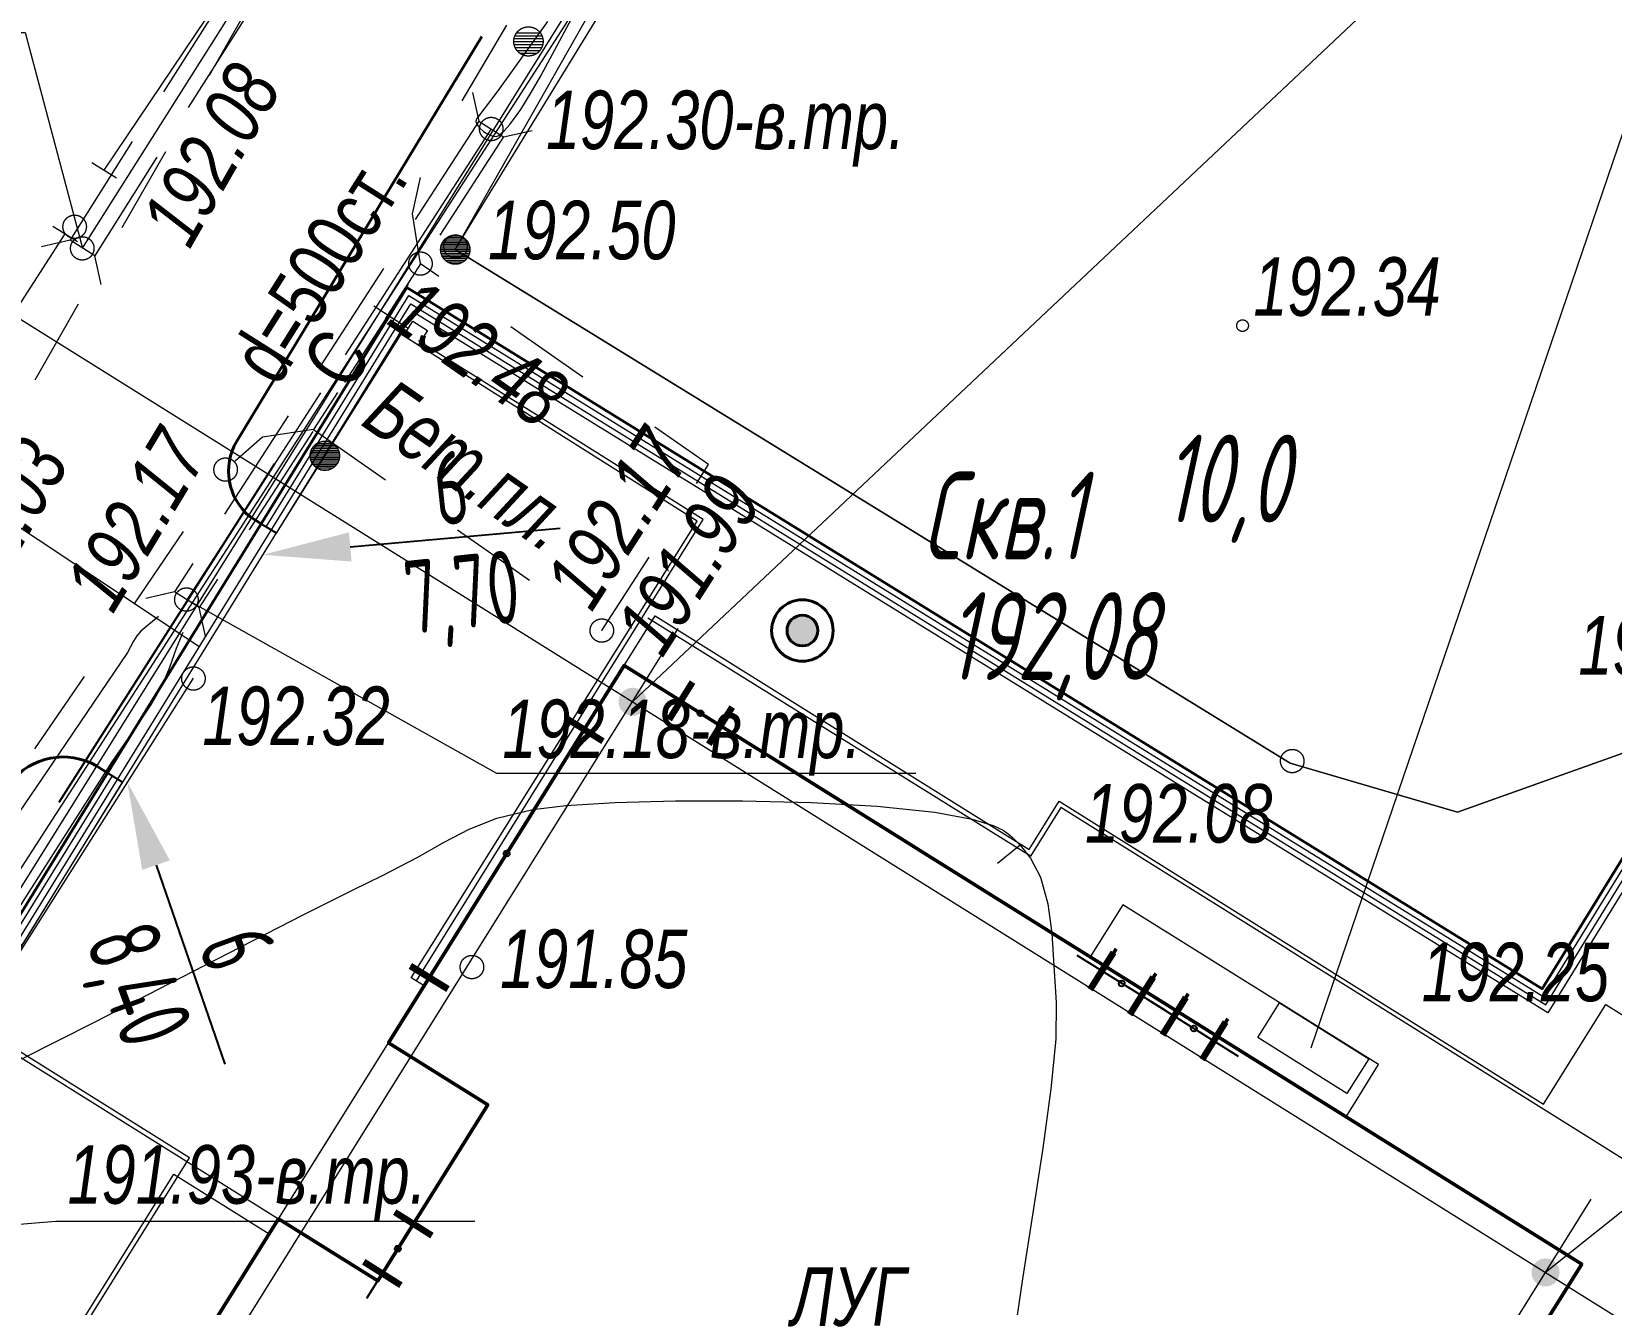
# Model space of a CAD drawing. Header units: millimetres. Extents: x -38151500 to -28914887, y -20564105 to -20349562.
# Drawn here: x -38097646 to -38070645, y -20483874 to -20462126 of the extents above; entities that cross this region are included whole.
import ezdxf
from ezdxf.xclip import XClip

# ---------------------------------------------------------------- set-up
doc = ezdxf.new("R2010")
doc.units = ezdxf.units.MM
doc.header["$MEASUREMENT"] = 0
doc.header["$XCLIPFRAME"] = 0
doc.linetypes.add('Новофедоровское_снт 28_07$0$l049', pattern=[3000, 2000, -1000])
doc.linetypes.add('Новофедоровское_снт 28_07$0$l189_2', pattern=[3000, 1500, -1500])
doc.layers.add('!!! ПОДОСНОВА', color=7, linetype='Continuous')
for name, color, linetype, lineweight in [('ГП_лоток_Ном._пера__5', 5, 'Continuous', 13), ('Новый_0-Жирная_Ном._пера__7', 7, 'Continuous', 25), ('Новый_0_Ном._пера__7', 7, 'Continuous', 25), ('Новый_Defpoints_Ном._пера__16', 16, 'Continuous', 20), ('Новый_Defpoints_Ном._пера__7', 7, 'Continuous', 25), ('Новый_ГП_Верт_уклон_Ном._пера__7', 7, 'Continuous', 25), ('Новый_ГП_Граница участка_Ном._пера__1', 1, 'Continuous', 40), ('Новый_ГП_Дороги_проезды_Ном._пера__16', 16, 'Continuous', 20), ('Новый_ГП_Дороги_проезды_Ном._пера__251', 250, 'Continuous', 40), ('Новый_ГП_Здание сооружение_Ном._пера__22', 22, 'Continuous', 50), ('Новый_ГП_Координаты_Ном._пера__250', 7, 'Continuous', 20), ('Новый_ГП_лоток_Ном._пера__5', 5, 'Continuous', 13), ('Новый_ГП_Оборудование_Ном._пера__5', 5, 'Continuous', 13), ('Новый_ГП_Ограждение_Ном._пера__152', 152, 'Continuous', 18), ('Новый_ГП_Оси_Ном._пера__152', 152, 'Continuous', 18), ('Новый_ГП_Скважины_Ном._пера__4', 5, 'Continuous', 40), ('Новый_ГП_Текст_Ном._пера__250', 7, 'Continuous', 20), ('Новый_ГП_Тротуар_Дорожки_Ном._пера__24', 26, 'Continuous', 13), ('Новый_ГТ-сооружение_ ограждение_Ном._пера__19', 7, 'Continuous', 90), ('Чертеж_1_Новофедоровское_снт 28_07$0$tp_Дороги_Ном._пера__253', 252, 'Continuous', 18), ('Чертеж_1_Новофедоровское_снт 28_07$0$tp_отметки_новые_Ном._пера__253', 252, 'Continuous', 18), ('Чертеж_1_Новофедоровское_снт 28_07$0$tp_растительность_Ном._пера__253', 252, 'Continuous', 18), ('Чертеж_1_Новофедоровское_снт 28_07$0$tp_трубы под дорогой_Ном._пера__253', 252, 'Continuous', 18), ('Чертеж_1_Новофедоровское_снт 28_07$0$U_ТЕКСТ_БЕЛЫЙ_Ном._пера__253', 252, 'Continuous', 18), ('Чертеж_1_Новый_ГП_Топография_Ном._пера__253', 252, 'Continuous', 18), ('Чертеж_1_Новый_Новофедоровское_снт 28_07$0$tp_Дороги_Ном._пера__253', 252, 'Continuous', 18), ('Чертеж_1_Новый_Новофедоровское_снт 28_07$0$tp_канавы_Ном._пера__253', 252, 'Continuous', 18), ('Чертеж_1_Новый_Новофедоровское_снт 28_07$0$tp_ЛЭП нн_Ном._пера__253', 252, 'Continuous', 18), ('Чертеж_1_Новый_Новофедоровское_снт 28_07$0$tp_Ограждения ДЕР_Ном._пера__253', 252, 'Continuous', 18), ('Чертеж_1_Новый_Новофедоровское_снт 28_07$0$tp_Ограждения мет_Ном._пера__253', 252, 'Continuous', 18), ('Чертеж_1_Новый_Новофедоровское_снт 28_07$0$tp_Ограждения рабица_Ном._пера__253', 252, 'Continuous', 18), ('Чертеж_1_Новый_Новофедоровское_снт 28_07$0$tp_Ограждения_Ном._пера__253', 252, 'Continuous', 18), ('Чертеж_1_Новый_Новофедоровское_снт 28_07$0$tp_Ограждения_Ном._пера__7', 7, 'Continuous', 18), ('Чертеж_1_Новый_Новофедоровское_снт 28_07$0$tp_отметки_новые_Ном._пера__253', 252, 'Continuous', 18), ('Чертеж_1_Новый_Новофедоровское_снт 28_07$0$tp_отметки_новые_Ном._пера__7', 7, 'Continuous', 18), ('Чертеж_1_Новый_Новофедоровское_снт 28_07$0$tp_рельеф_Ном._пера__253', 252, 'Continuous', 18), ('Чертеж_1_Новый_Новофедоровское_снт 28_07$0$tp_сооружения_Ном._пера__7', 7, 'Continuous', 18), ('Чертеж_1_Новый_Новофедоровское_снт 28_07$0$tp_трубы под дорогой_Ном._пера__253', 252, 'Continuous', 18), ('Чертеж_1_Новый_Новофедоровское_снт 28_07$0$U_Водосток_Ном._пера__253', 252, 'Continuous', 18), ('Чертеж_1_Новый_Новофедоровское_снт 28_07$0$U_Газопровод_Ном._пера__253', 252, 'Continuous', 18)]:
    doc.layers.add(name, color=color, linetype=linetype, lineweight=lineweight)
doc.styles.add('РЎР“Р•РќР•Р\xa0РР\xa0_РЎРўРР›Р¬_1', font='arial.ttf', dxfattribs={"width": 0.75})
doc.styles.add('РЎР“Р•РќР•Р\xa0РР\xa0_РЎРўРР›Р¬_3', font='arial.ttf', dxfattribs={"width": 0.749999})
doc.styles.add('РЎР“Р•РќР•Р\xa0РР\xa0_РЎРўРР›Р¬_6', font='', dxfattribs={"width": 0.8})
doc.styles.add('РЎР“Р•РќР•Р\xa0РР\xa0_РЎРўРР›Р¬_8', font='', dxfattribs={"width": 0.8})
doc.styles.get('РЎР“Р•РќР•Р\xa0РР\xa0_РЎРўРР›Р¬_6').set_extended_font_data('GOST_type_A')
doc.styles.get('РЎР“Р•РќР•Р\xa0РР\xa0_РЎРўРР›Р¬_8').set_extended_font_data('GOST_type_A', italic=True)
doc.linetypes.add('Aquastok', pattern='A,0,[6,РіРµРЅРїРїР»Р°РЅ 2025_06_18 dima РІР°СЂРёР°РЅС‚ 21.Shx,S=7.857143,R=0,X=0,Y=-6.93889e-18],-990,0', length=990)
doc.linetypes.add('МЕЖА', pattern='A,0,[7,РіРµРЅРїРїР»Р°РЅ 2025_06_18 dima РІР°СЂРёР°РЅС‚ 21.Shx,S=39.68254,R=0,X=0,Y=1.38778e-17],-5480,0', length=5480)
doc.linetypes.add('Новофедоровское_снт 28_07$0$l474_2o', pattern='A,0,[3,РіРµРЅРїРїР»Р°РЅ 2025_06_18 dima РІР°СЂРёР°РЅС‚ 21.Shx,S=31.746032,R=0,X=0,Y=0],-5000,0', length=5000)
doc.linetypes.add('Новофедоровское_снт 28_07$0$lm334', pattern='A,0,[4,РіРµРЅРїРїР»Р°РЅ 2025_06_18 dima РІР°СЂРёР°РЅС‚ 21.Shx,S=79.365079,R=0,X=0,Y=0],-11000,0', length=11000)
doc.linetypes.add('Новофедоровское_снт 28_07$0$З ДЕРЕВ', pattern='A,0,[2,РіРµРЅРїРїР»Р°РЅ 2025_06_18 dima РІР°СЂРёР°РЅС‚ 21.Shx,S=19.84127,R=0,X=0,Y=0.2],-2500,0', length=2500)
doc.linetypes.add('Новофедоровское_снт 28_07$0$ЗАБОР_СЕТКА', pattern='A,0,[1,РіРµРЅРїРїР»Р°РЅ 2025_06_18 dima РІР°СЂРёР°РЅС‚ 21.Shx,S=39.68254,R=0,X=0,Y=2.77556e-17],-5000,0', length=5000)
doc.linetypes.add('Новофедоровское_снт 28_07$0$МЕЖА', pattern='A,0,[5,РіРµРЅРїРїР»Р°РЅ 2025_06_18 dima РІР°СЂРёР°РЅС‚ 21.Shx,S=46.746032,R=0,X=0,Y=6.93889e-18],-6500,0', length=6500)

# ---------------------------------------------------------------- blocks, each defined once
blk = doc.blocks.new('Чертеж_1_1')
at = {"layer": 'Чертеж_1_Новый_ГП_Топография_Ном._пера__253', "color": 252, "linetype": 'Новофедоровское_снт 28_07$0$МЕЖА', "lineweight": 18, "flags": 128}
for points in [[(-38122200, -20517064), (-38122160, -20517000), (-38111673, -20499900), (-38085503, -20516708), (-38073942, -20500671), (-38064026, -20487867), (-38065780, -20480650), (-38067785, -20473503), (-38073278, -20475465), (-38076133, -20474628), (-38090404, -20465849), (-38080455, -20449640), (-38088064, -20444942), (-38129095, -20512686)], [(-38091230, -20466500), (-38071830, -20478480), (-38069360, -20474480), (-38064920, -20486530), (-38074650, -20500140), (-38073790, -20500700), (-38085150, -20516190), (-38085480, -20516730), (-38085750, -20516560), (-38110230, -20500980), (-38099550, -20483870), (-38101260, -20482750)]]:
    blk.add_lwpolyline(points, close=True, dxfattribs=at)
at = {"layer": 'Чертеж_1_Новый_Новофедоровское_снт 28_07$0$tp_Дороги_Ном._пера__253', "color": 252, "linetype": 'Новофедоровское_снт 28_07$0$l189_2', "lineweight": 18, "flags": 128}
for points in [[(-38090999, -20466094), (-38091133, -20465239), (-38090967, -20464466), (-38088357, -20460039), (-38076052, -20440842), (-38072990, -20437186), (-38071256, -20435998), (-38069140, -20435528), (-38068128, -20435446), (-38066138, -20435694), (-38064027, -20436711), (-38063227, -20437573)], [(-38088467, -20451967), (-38087634, -20452488), (-38093990, -20461790), (-38099672, -20471714), (-38100868, -20471463)], [(-38092830, -20468926), (-38093698, -20469057), (-38094327, -20469610), (-38103091, -20482398), (-38109908, -20493946), (-38108976, -20495191)]]:
    blk.add_lwpolyline(points, dxfattribs=at)
blk.add_lwpolyline([(-38092830, -20468926), (-38087898, -20472361), (-38086075, -20469524), (-38090999, -20466094)], close=True, dxfattribs=at)
at = {"layer": 'Чертеж_1_Новый_Новофедоровское_снт 28_07$0$tp_канавы_Ном._пера__253', "color": 252, "linetype": 'Continuous', "lineweight": 18, "flags": 128}
for points in [[(-38088830, -20461951), (-38089678, -20463139), (-38090037, -20463609), (-38090050, -20463634), (-38090052, -20463661), (-38090032, -20463719), (-38089985, -20463777), (-38089920, -20463831), (-38089846, -20463876), (-38089772, -20463906), (-38089706, -20463917), (-38089659, -20463904), (-38089567, -20463820), (-38089473, -20463715), (-38089286, -20463457), (-38089106, -20463167), (-38088944, -20462879), (-38087734, -20460634)], [(-38095476, -20472118), (-38095779, -20472372), (-38095849, -20472451), (-38095903, -20472544), (-38096005, -20472736), (-38097276, -20474608), (-38098556, -20476475), (-38099834, -20478344), (-38101098, -20480224), (-38101533, -20480913), (-38101954, -20481614), (-38102138, -20481864), (-38102280, -20482070), (-38102456, -20482368)], [(-38101335, -20482553), (-38101242, -20482430), (-38101158, -20482300), (-38101005, -20482028), (-38100862, -20481753), (-38100711, -20481494), (-38099238, -20479232), (-38097773, -20476963), (-38096268, -20474603), (-38095827, -20473960), (-38095610, -20473636), (-38095415, -20473298), (-38095344, -20473142), (-38095284, -20472983), (-38095167, -20472662), (-38095057, -20472390)]]:
    blk.add_lwpolyline(points, dxfattribs=at)
at = {"layer": 'Чертеж_1_Новый_Новофедоровское_снт 28_07$0$tp_ЛЭП нн_Ном._пера__253', "color": 252, "linetype": 'Continuous', "lineweight": 18, "flags": 128}
blk.add_lwpolyline([(-38124200, -20518699), (-38123089, -20517036), (-38102475, -20484194), (-38077438, -20444066), (-38076229, -20442473)], dxfattribs=at)
at = {"layer": 'Чертеж_1_Новый_Новофедоровское_снт 28_07$0$tp_Ограждения ДЕР_Ном._пера__253', "color": 252, "linetype": 'Новофедоровское_снт 28_07$0$З ДЕРЕВ', "lineweight": 18, "flags": 128}
for points in [[(-38096407, -20464494), (-38093673, -20460426)], [(-38100868, -20471463), (-38097071, -20465581)], [(-38073278, -20475465), (-38067785, -20473503), (-38065779, -20480652), (-38064026, -20487867), (-38073942, -20500671), (-38083700, -20513890), (-38083947, -20514232)]]:
    blk.add_lwpolyline(points, dxfattribs=at)
at = {"layer": 'Чертеж_1_Новый_Новофедоровское_снт 28_07$0$tp_Ограждения мет_Ном._пера__253', "color": 252, "linetype": 'Новофедоровское_снт 28_07$0$l474_2o', "lineweight": 18, "flags": 128}
blk.add_lwpolyline([(-38087167, -20460137), (-38090405, -20465851)], dxfattribs=at)
at = {"layer": 'Чертеж_1_Новый_Новофедоровское_снт 28_07$0$tp_Ограждения рабица_Ном._пера__253', "color": 252, "linetype": 'Новофедоровское_снт 28_07$0$ЗАБОР_СЕТКА', "lineweight": 18, "flags": 128}
for points in [[(-38090405, -20465851), (-38076133, -20474628), (-38073278, -20475465)], [(-38094884, -20473175), (-38108215, -20494203)]]:
    blk.add_lwpolyline(points, dxfattribs=at)
at = {"layer": 'Чертеж_1_Новый_Новофедоровское_снт 28_07$0$tp_Ограждения_Ном._пера__253', "color": 252, "linetype": 'Continuous', "lineweight": 18, "flags": 128}
for points in [[(-38096619, -20464361), (-38096195, -20464627)], [(-38097282, -20465448), (-38096859, -20465714)]]:
    blk.add_lwpolyline(points, dxfattribs=at)
at = {"layer": 'Чертеж_1_Новый_Новофедоровское_снт 28_07$0$tp_Ограждения_Ном._пера__7', "color": 7, "linetype": 'Continuous', "lineweight": 18}
for p, q in [((-38090622, -20465729), (-38090187, -20465729)), ((-38090603, -20465699), (-38090208, -20465699)), ((-38090576, -20465669), (-38090235, -20465669)), ((-38090537, -20465639), (-38090274, -20465639)), ((-38090466, -20465609), (-38090346, -20465609)), ((-38090654, -20465849), (-38090155, -20465849)), ((-38090653, -20465879), (-38090158, -20465879)), ((-38090652, -20465819), (-38090158, -20465819)), ((-38090648, -20465909), (-38090162, -20465909)), ((-38090647, -20465789), (-38090164, -20465789)), ((-38090638, -20465939), (-38090171, -20465939)), ((-38090636, -20465759), (-38090173, -20465759)), ((-38090624, -20465969), (-38090186, -20465969)), ((-38090606, -20465999), (-38090205, -20465999)), ((-38090580, -20466029), (-38090231, -20466029)), ((-38090543, -20466059), (-38090268, -20466059)), ((-38090479, -20466089), (-38090329, -20466089)), ((-38092851, -20469252), (-38092416, -20469252)), ((-38092832, -20469222), (-38092437, -20469222)), ((-38092805, -20469192), (-38092464, -20469192)), ((-38092766, -20469162), (-38092503, -20469162)), ((-38092695, -20469132), (-38092575, -20469132)), ((-38092883, -20469372), (-38092384, -20469372)), ((-38092882, -20469402), (-38092387, -20469402)), ((-38092881, -20469342), (-38092387, -20469342)), ((-38092877, -20469432), (-38092391, -20469432)), ((-38092876, -20469312), (-38092393, -20469312)), ((-38092867, -20469462), (-38092400, -20469462)), ((-38092865, -20469282), (-38092402, -20469282)), ((-38092853, -20469492), (-38092415, -20469492)), ((-38092835, -20469522), (-38092434, -20469522)), ((-38092809, -20469552), (-38092460, -20469552)), ((-38092772, -20469582), (-38092497, -20469582)), ((-38092708, -20469612), (-38092558, -20469612))]:
    blk.add_line(p, q, dxfattribs=at)
for centre in [(-38090405, -20465851), (-38092634, -20469374)]:
    blk.add_circle(centre, 250, dxfattribs=at)
at = {"layer": 'Чертеж_1_Новый_Новофедоровское_снт 28_07$0$tp_отметки_новые_Ном._пера__253', "color": 252, "linetype": 'Continuous', "lineweight": 18, "flags": 128}
for points in [[(-38104996, -20462142), (-38097754, -20462142), (-38096778, -20465827)], [(-38082535, -20474800), (-38089694, -20474800), (-38095000, -20471830)], [(-38090073, -20482458), (-38097233, -20482458), (-38102163, -20482860)]]:
    blk.add_lwpolyline(points, dxfattribs=at)
at = {"layer": 'Чертеж_1_Новый_Новофедоровское_снт 28_07$0$tp_отметки_новые_Ном._пера__253', "color": 252, "linetype": 'Continuous', "lineweight": 18}
blk.add_circle((-38076949, -20467150), 100, dxfattribs=at)
at = {"layer": 'Чертеж_1_Новый_Новофедоровское_снт 28_07$0$tp_отметки_новые_Ном._пера__7', "color": 7, "linetype": 'Continuous', "lineweight": 18}
for centre in [(-38089790, -20463790), (-38096910, -20465460), (-38096780, -20465830), (-38090400, -20465800), (-38091000, -20466090), (-38094330, -20469610), (-38095000, -20471830), (-38087900, -20472360), (-38094880, -20473180), (-38076100, -20474590), (-38090120, -20478110)]:
    blk.add_circle(centre, 200, dxfattribs=at)
at = {"layer": 'Чертеж_1_Новый_Новофедоровское_снт 28_07$0$tp_рельеф_Ном._пера__253', "color": 252, "linetype": 'Continuous', "lineweight": 18, "flags": 128}
for points in [[(-38097813, -20479679), (-38096562, -20479044), (-38095287, -20478391), (-38094072, -20477767), (-38093002, -20477220), (-38092163, -20476794), (-38091639, -20476537), (-38091055, -20476239), (-38090595, -20475978), (-38090170, -20475753), (-38089694, -20475565), (-38089079, -20475415), (-38088517, -20475349), (-38087676, -20475299), (-38086641, -20475271), (-38085493, -20475269), (-38084317, -20475297), (-38083194, -20475361), (-38082207, -20475466), (-38081572, -20475582), (-38081214, -20475689), (-38081041, -20475770), (-38080977, -20475814), (-38080894, -20475883), (-38080748, -20476025), (-38080571, -20476250), (-38080402, -20476576), (-38080275, -20477027), (-38080211, -20477530), (-38080176, -20478091), (-38080137, -20478713), (-38080143, -20479340), (-38080226, -20480193), (-38080363, -20481206), (-38080531, -20482311), (-38080708, -20483439), (-38080869, -20484524)], [(-38080748, -20476025), (-38081138, -20476338)]]:
    blk.add_lwpolyline(points, dxfattribs=at)
at = {"layer": 'Чертеж_1_Новый_Новофедоровское_снт 28_07$0$tp_сооружения_Ном._пера__7', "color": 7, "linetype": 'Continuous', "lineweight": 18}
for p, q in [((-38089383, -20462196), (-38088924, -20462196)), ((-38089354, -20462146), (-38088953, -20462146)), ((-38089403, -20462296), (-38088904, -20462296)), ((-38089399, -20462246), (-38088909, -20462246)), ((-38089398, -20462346), (-38088909, -20462346)), ((-38089382, -20462396), (-38088926, -20462396)), ((-38089352, -20462446), (-38088955, -20462446)), ((-38089301, -20462496), (-38089006, -20462496))]:
    blk.add_line(p, q, dxfattribs=at)
blk.add_circle((-38089154, -20462294), 250, dxfattribs=at)
at = {"layer": 'Чертеж_1_Новый_Новофедоровское_снт 28_07$0$tp_трубы под дорогой_Ном._пера__253', "color": 252, "linetype": 'Новофедоровское_снт 28_07$0$l049', "lineweight": 18, "flags": 128}
for points in [[(-38096989, -20465693), (-38091037, -20456282)], [(-38096567, -20465961), (-38090615, -20456550)], [(-38090002, -20463656), (-38095206, -20471700)], [(-38089580, -20463924), (-38094784, -20471968)]]:
    blk.add_lwpolyline(points, dxfattribs=at)
at = {"layer": 'Чертеж_1_Новый_Новофедоровское_снт 28_07$0$tp_трубы под дорогой_Ном._пера__253', "color": 252, "linetype": 'Continuous', "lineweight": 18, "flags": 128}
for points in [[(-38090112, -20463168), (-38090002, -20463656), (-38089580, -20463924), (-38089092, -20463814)], [(-38096457, -20466447), (-38096567, -20465959), (-38096989, -20465692), (-38097477, -20465801)], [(-38094674, -20472456), (-38094784, -20471968), (-38095206, -20471700), (-38095694, -20471810)]]:
    blk.add_lwpolyline(points, dxfattribs=at)
at = {"layer": 'Чертеж_1_Новый_Новофедоровское_снт 28_07$0$U_Водосток_Ном._пера__253', "color": 252, "linetype": 'Continuous', "lineweight": 18, "flags": 128}
for points in [[(-38096778, -20465827), (-38093931, -20461325)], [(-38089790, -20463788), (-38092289, -20467651)], [(-38092708, -20468298), (-38094995, -20471834)]]:
    blk.add_lwpolyline(points, dxfattribs=at)
at = {"layer": 'Чертеж_1_Новый_Новофедоровское_снт 28_07$0$U_Газопровод_Ном._пера__253', "color": 252, "linetype": 'Новофедоровское_снт 28_07$0$lm334', "lineweight": 18, "flags": 128}
blk.add_lwpolyline([(-38123518, -20516227), (-38101070, -20481445), (-38080519, -20449601), (-38072402, -20437023), (-38072683, -20437169), (-38070353, -20435962), (-38065122, -20437583)], dxfattribs=at)
at = {"layer": 'Чертеж_1_Новофедоровское_снт 28_07$0$tp_Дороги_Ном._пера__253', "color": 252, "linetype": 'Continuous', "lineweight": 18, "insert": (-38092049, -20468845), "char_height": 1000, "attachment_point": 7, "rotation": 325.1439, "style": 'РЎР“Р•РќР•Р\xa0РР\xa0_РЎРўРР›Р¬_1'}
blk.add_mtext('\\A1;{\\pql;\\fArial|b0|i1|c204|p0;\\W0.750000;Бет.пл.}', dxfattribs=at)
at = {"layer": 'Чертеж_1_Новофедоровское_снт 28_07$0$tp_отметки_новые_Ном._пера__253', "color": 252, "linetype": 'Continuous', "lineweight": 18, "char_height": 1000, "attachment_point": 7, "style": 'РЎР“Р•РќР•Р\xa0РР\xa0_РЎРўРР›Р¬_1'}
for s, insert, rotation in [('\\A1;{\\pql;\\fArial|b0|i1|c204|p0;\\W0.750000;192.08}', (-38094934, -20465868), 60.2066), ('\\A1;{\\pql;\\fArial|b0|i1|c204|p0;\\W0.750000;192.48}', (-38091609, -20467118), 325.1394), ('\\A1;{\\pql;\\fArial|b0|i1|c204|p0;\\W0.750000;192.17}', (-38096248, -20472102), 59), ('\\A1;{\\pql;\\fArial|b0|i1|c204|p0;\\W0.750000;192.17}', (-38088064, -20472069), 57.276), ('\\A1;{\\pql;\\fArial|b0|i1|c204|p0;\\W0.750000;192.03}', (-38098561, -20472270), 60.2066), ('\\A1;{\\pql;\\fArial|b0|i1|c204|p0;\\W0.750000;191.99}', (-38086857, -20472852), 57.276)]:
    blk.add_mtext(s, dxfattribs=dict(at, insert=insert, rotation=rotation))
for s, insert in [('\\A1;{\\pql;\\fArial|b0|i1|c204|p0;\\W0.750000;192.30-в.тр.}', (-38088854, -20464436)), ('\\A1;{\\pql;\\fArial|b0|i1|c204|p0;\\W0.750000;192.50}', (-38089845, -20466031)), ('\\A1;{\\pql;\\fArial|b0|i1|c204|p0;\\W0.750000;192.34}', (-38076764, -20466996)), ('\\A1;{\\pql;\\fArial|b0|i1|c204|p0;\\W0.750000;192.12}', (-38071210, -20473127)), ('\\A1;{\\pql;\\fArial|b0|i1|c204|p0;\\W0.750000;192.32}', (-38094728, -20474331)), ('\\A1;{\\pql;\\fArial|b0|i1|c204|p0;\\W0.750000;192.18-в.тр.}', (-38089600, -20474841)), ('\\A1;{\\pql;\\fArial|b0|i1|c204|p0;\\W0.750000;192.08}', (-38079643, -20475997)), ('\\A1;{\\pql;\\fArial|b0|i1|c204|p0;\\W0.750000;191.85}', (-38089640, -20478483)), ('\\A1;{\\pql;\\fArial|b0|i1|c204|p0;\\W0.750000;192.25}', (-38073888, -20478708)), ('\\A1;{\\pql;\\fArial|b0|i1|c204|p0;\\W0.750000;191.93-в.тр.}', (-38097032, -20482455))]:
    blk.add_mtext(s, dxfattribs=dict(at, insert=insert))
at = {"layer": 'Чертеж_1_Новофедоровское_снт 28_07$0$tp_растительность_Ном._пера__253', "color": 252, "linetype": 'Continuous', "lineweight": 18, "insert": (-38084664, -20484255), "char_height": 1000, "attachment_point": 7, "style": 'РЎР“Р•РќР•Р\xa0РР\xa0_РЎРўРР›Р¬_1'}
blk.add_mtext('\\A1;{\\pql;\\fArial|b0|i1|c204|p0;\\W0.750000;ЛУГ}', dxfattribs=at)
at = {"layer": 'Чертеж_1_Новофедоровское_снт 28_07$0$tp_трубы под дорогой_Ном._пера__253', "color": 252, "linetype": 'Continuous', "lineweight": 18, "insert": (-38093436, -20468221), "char_height": 1000, "attachment_point": 7, "rotation": 57.6886, "style": 'РЎР“Р•РќР•Р\xa0РР\xa0_РЎРўРР›Р¬_3'}
blk.add_mtext('\\A1;{\\pql;\\fArial|b0|i0|c204|p0;\\W0.749999;d=500ст.}', dxfattribs=at)
at = {"layer": 'Чертеж_1_Новофедоровское_снт 28_07$0$U_ТЕКСТ_БЕЛЫЙ_Ном._пера__253', "color": 252, "linetype": 'Continuous', "lineweight": 18, "insert": (-38092205, -20468304), "char_height": 1000, "attachment_point": 7, "rotation": 57.6886, "style": 'РЎР“Р•РќР•Р\xa0РР\xa0_РЎРўРР›Р¬_3'}
blk.add_mtext('\\A1;{\\pql;\\fArial|b0|i0|c204|p0;\\W0.749999;С}', dxfattribs=at)

msp = doc.modelspace()

# ---------------------------------------------------------------- hatches: boundary and pattern name
at = {"layer": 'Новый_ГП_Верт_уклон_Ном._пера__7', "linetype": 'Continuous', "lineweight": 25}
for points in [[(-38092221.78, -20470682.48), (-38093693.49, -20471065.32), (-38092177.17, -20471180.49)], [(-38095282.96, -20476286.19), (-38096009.48, -20474950.28), (-38095755.5, -20476449.61)]]:
    msp.add_hatch(color=7, dxfattribs=at).paths.add_polyline_path(points)
at = {"layer": 'Новый_ГП_Координаты_Ном._пера__250', "linetype": 'Continuous', "lineweight": 20}
for points in [[(-38087134.79, -20473577.08, 1), (-38087614.79, -20473577.08, 1)], [(-38071530.92, -20483327.93, 1), (-38072010.92, -20483327.93, 1)]]:
    msp.add_hatch(color=7, dxfattribs=at).paths.add_polyline_path(points)
at = {"layer": 'Новый_ГП_Скважины_Ном._пера__4', "linetype": 'Continuous', "lineweight": 40}
msp.add_hatch(color=5, dxfattribs=at).paths.add_polyline_path([(-38084209.85, -20472359.58), (-38084213.43, -20472316.38), (-38084224.08, -20472274.35), (-38084241.49, -20472234.65), (-38084265.2, -20472198.35), (-38084294.57, -20472166.46), (-38084328.78, -20472139.83), (-38084366.91, -20472119.19), (-38084407.91, -20472105.12), (-38084450.68, -20472097.98), (-38084494.03, -20472097.98), (-38084536.79, -20472105.12), (-38084577.8, -20472119.19), (-38084615.93, -20472139.83), (-38084650.14, -20472166.46), (-38084679.5, -20472198.35), (-38084703.22, -20472234.65), (-38084720.63, -20472274.35), (-38084731.27, -20472316.38), (-38084734.85, -20472359.58), (-38084731.27, -20472402.79), (-38084720.63, -20472444.82), (-38084703.22, -20472484.52), (-38084679.5, -20472520.81), (-38084650.14, -20472552.71), (-38084615.93, -20472579.34), (-38084577.8, -20472599.97), (-38084536.79, -20472614.05), (-38084494.03, -20472621.19), (-38084450.68, -20472621.19), (-38084407.91, -20472614.05), (-38084366.91, -20472599.97), (-38084328.78, -20472579.34), (-38084294.57, -20472552.71), (-38084265.2, -20472520.81), (-38084241.49, -20472484.52), (-38084224.08, -20472444.82), (-38084213.43, -20472402.79)])

# ---------------------------------------------------------------- linework, layer by layer
at = {"layer": 'ГП_лоток_Ном._пера__5', "color": 5, "linetype": 'Aquastok', "lineweight": 13}
for points in [[(-38072546.53, -20492574.6), (-38068602.83, -20486210.08), (-38069626.51, -20482478.87), (-38069368.84, -20482066.51), (-38080056.56, -20475386.25), (-38080573.33, -20476213.3), (-38087114.32, -20472146.54)], [(-38072762.48, -20492923.11), (-38078429.83, -20502069.32), (-38099608.47, -20488833.53), (-38094944.31, -20481370.39), (-38099275.32, -20478663.69)]]:
    msp.add_lwpolyline(points, dxfattribs=at)
at = {"layer": 'Новый_0-Жирная_Ном._пера__7', "color": 7, "linetype": 'Continuous', "lineweight": 25}
msp.add_line((-38097172.78, -20475291.9), (-38093485.89, -20469507.5), dxfattribs=at)
at = {"layer": 'Новый_0_Ном._пера__7', "color": 7, "linetype": 'Continuous', "lineweight": 25}
for p, q in [((-38093720.32, -20470534.66), (-38093465.03, -20470692.24)), ((-38096347.47, -20474791.02), (-38096092.19, -20474948.59))]:
    msp.add_line(p, q, dxfattribs=at)
at = {"layer": 'Новый_Defpoints_Ном._пера__16', "color": 16, "linetype": 'Continuous', "lineweight": 20}
msp.add_lwpolyline([(-38078309.62, -20498226.87), (-38078351.96, -20498200.09), (-38079305.75, -20499726.47), (-38083223.82, -20497278.35), (-38082561.16, -20496218.51), (-38085851.99, -20494162.42), (-38086620.58, -20495392.47), (-38092675.43, -20491608.97), (-38091907.03, -20490378.81), (-38096527.71, -20487470.61), (-38095504.03, -20485831.75), (-38095546.28, -20485805.01), (-38087517.67, -20472957.63), (-38071150.83, -20483184.77), (-38072766.65, -20485770.62), (-38071157.14, -20486777.3)], close=True, dxfattribs=at)
at = {"layer": 'Новый_Defpoints_Ном._пера__7', "color": 7, "linetype": 'Continuous', "lineweight": 25}
for points in [[(-38085449.11, -20474250.54), (-38086975.74, -20473296.95)], [(-38091115.36, -20478715.43), (-38087936.57, -20473626.71)], [(-38078251.29, -20478866.15), (-38079777.93, -20477912.56)], [(-38077017.38, -20479637.19), (-38078544.01, -20478683.59)], [(-38091916.07, -20483769.76), (-38090856.51, -20482073.51)]]:
    msp.add_lwpolyline(points, dxfattribs=at)
for centre in [(-38086212.42, -20473773.74), (-38089525.96, -20476171.07), (-38079014.61, -20478389.36), (-38077780.7, -20479160.39), (-38091386.29, -20482921.63)]:
    msp.add_circle(centre, 50, dxfattribs=at)
at = {"layer": 'Новый_ГП_Верт_уклон_Ном._пера__7', "color": 7, "linetype": 'Continuous', "lineweight": 25, "flags": 128}
for points in [[(-38092199.47, -20470931.49), (-38088612.95, -20470610.21)], [(-38095519.23, -20476367.9), (-38094342.34, -20479771.02)]]:
    msp.add_lwpolyline(points, dxfattribs=at)
at = {"layer": 'Новый_ГП_Граница участка_Ном._пера__1', "color": 1, "linetype": 'МЕЖА', "lineweight": 40}
msp.add_lwpolyline([(-38091230, -20466500), (-38071830, -20478480), (-38069360, -20474480), (-38064920, -20486530), (-38074650, -20500140), (-38073790, -20500700), (-38085150, -20516190), (-38085480, -20516730), (-38085750, -20516560), (-38110230, -20500980), (-38099550, -20483870), (-38101260, -20482750)], close=True, dxfattribs=at)
at = {"layer": 'Новый_ГП_Дороги_проезды_Ном._пера__16', "color": 16, "linetype": 'Continuous', "lineweight": 20}
msp.add_lwpolyline([(-38096101.87, -20474964.28), (-38098675.01, -20479133.13), (-38093426.76, -20482413.06), (-38090937.44, -20478429.29), (-38091157.84, -20478291.36), (-38086271.56, -20470488.5), (-38091336.25, -20467295.73), (-38093466.51, -20470694.63), (-38093465.52, -20470693.03), (-38096092.19, -20474948.59)], close=True, dxfattribs=at)
at = {"layer": 'Новый_ГП_Дороги_проезды_Ном._пера__251', "color": 250, "linetype": 'Continuous', "lineweight": 40}
for points in [[(-38089951.45, -20462208.36), (-38094138.12, -20469125.47, 0.37219081), (-38093913.52, -20470413.66), (-38093720.32, -20470534.66)], [(-38096347.47, -20474791.02), (-38096449.98, -20474726.36, 0.37219081), (-38097939.44, -20474881.1), (-38103062.54, -20482356.47), (-38109808.56, -20493777.64, 0.27174644), (-38108953.44, -20496721.8), (-38107955.44, -20497336.01), (-38107703.96, -20497499.7), (-38109027.64, -20499620.31), (-38109197.25, -20499514.33), (-38110181.93, -20498959.93, 0.38024235), (-38113828.21, -20500138.85), (-38123667.57, -20516132.17)]]:
    msp.add_lwpolyline(points, format="xyb", dxfattribs=at)
at = {"layer": 'Новый_ГП_Здание сооружение_Ном._пера__22', "color": 22, "linetype": 'Continuous', "lineweight": 50}
for p, q in [((-38079269.63, -20478052.16), (-38079110.65, -20477797.74)), ((-38078591.19, -20478476.09), (-38078432.22, -20478221.68)), ((-38078035.72, -20478823.19), (-38077876.74, -20478568.78)), ((-38077357.28, -20479247.13), (-38077198.3, -20478992.71))]:
    msp.add_line(p, q, dxfattribs=at)
msp.add_lwpolyline([(-38072767.08, -20485771.31), (-38071150.83, -20483184.77), (-38081497.02, -20476719.76), (-38087518.16, -20472957.33), (-38091544.7, -20479403.02), (-38089849.45, -20480462.33), (-38091730.66, -20483472.9), (-38093426.76, -20482413.06), (-38095546.43, -20485805.26)], dxfattribs=at)
at = {"layer": 'Новый_ГП_Координаты_Ном._пера__250', "color": 7, "linetype": 'Continuous', "lineweight": 20}
for p, q in [((-38067926.47, -20455258.49), (-38087374.79, -20473577.08)), ((-38057329.18, -20471813.53), (-38071770.92, -20483327.93))]:
    msp.add_line(p, q, dxfattribs=at)
at = {"layer": 'Новый_ГП_лоток_Ном._пера__5', "color": 5, "linetype": 'Aquastok', "lineweight": 13}
msp.add_line((-38091210.34, -20467197.8), (-38091797.47, -20466818.88), dxfattribs=at)
msp.add_lwpolyline([(-38091130.39, -20467070.88), (-38090876.55, -20467230.78), (-38091036.45, -20467484.61), (-38091290.29, -20467324.72)], close=True, dxfattribs=at)
msp.add_lwpolyline([(-38091070.08, -20478346.42), (-38086168.45, -20470462.62), (-38091032.12, -20467408.41)], dxfattribs=at)
at = {"layer": 'Новый_ГП_Оборудование_Ном._пера__5', "color": 5, "linetype": 'Continuous', "lineweight": 13}
msp.add_lwpolyline([(-38076316.74, -20478718.61), (-38074792.4, -20479675.89), (-38075164.68, -20480268.69), (-38076689.02, -20479311.41)], close=True, dxfattribs=at)
at = {"layer": 'Новый_ГП_Ограждение_Ном._пера__152', "color": 152, "linetype": 'Continuous', "lineweight": 18}
msp.add_lwpolyline([(-38109027.64, -20499620.31), (-38109818.04, -20500886.58), (-38085577.48, -20516314.19), (-38085399.39, -20516022.78), (-38074219.48, -20500778.34), (-38075076.28, -20500220.42), (-38065256.4, -20486484.71), (-38069428.47, -20475161.87), (-38071732.37, -20478892.88), (-38091132.32, -20466912.91), (-38093466.51, -20470694.63), (-38093635.71, -20470587.99), (-38091197.44, -20466637.64), (-38071797.46, -20478617.63), (-38069382.82, -20474707.29), (-38065032.13, -20486514.9), (-38074792.09, -20500166.81), (-38073933.16, -20500726.11), (-38085233.13, -20516134.26), (-38085513.03, -20516592.28), (-38110092.68, -20500948.86), (-38109197.25, -20499514.33), (-38109027.77, -20499620.23)], dxfattribs=at)
for points in [[(-38091164.88, -20466775.27), (-38071764.91, -20478755.25), (-38069405.65, -20474934.58), (-38065144.27, -20486499.81), (-38074934.18, -20500193.61), (-38074076.32, -20500752.22), (-38085316.26, -20516078.52), (-38085545.26, -20516453.24), (-38109955.36, -20500917.72), (-38099276.73, -20483809.91), (-38100987.55, -20482689.37)], [(-38097982.55, -20477629.94), (-38096261.86, -20474842.71), (-38096092.7, -20474949.42), (-38097812.75, -20477736.14)]]:
    msp.add_lwpolyline(points, close=True, dxfattribs=at)
at = {"layer": 'Новый_ГП_Оси_Ном._пера__152', "color": 152, "linetype": 'Continuous', "lineweight": 18}
for p, q in [((-38108010.59, -20460682.87), (-38069933.44, -20484476.11)), ((-38112645.2, -20514018.19), (-38086593.44, -20472326.65)), ((-38096301, -20522584.28), (-38070989.35, -20482077.17))]:
    msp.add_line(p, q, dxfattribs=at)
at = {"layer": 'Новый_ГП_Скважины_Ном._пера__4', "color": 5, "linetype": 'Continuous', "lineweight": 40}
for radius in [525, 262.5]:
    msp.add_circle((-38084472.35, -20472359.58), radius, dxfattribs=at)
at = {"layer": 'Новый_ГП_Текст_Ном._пера__250', "color": 7, "linetype": 'Continuous', "lineweight": 20}
for p, q in [((-38094788.5, -20472632.9), (-38128234.96, -20450453.92)), ((-38075773.62, -20479491.39), (-38070184.47, -20463078.08))]:
    msp.add_line(p, q, dxfattribs=at)
at = {"layer": 'Новый_ГП_Тротуар_Дорожки_Ном._пера__24', "color": 26, "linetype": 'Continuous', "lineweight": 13}
for points in [[(-38071839.78, -20484287.32), (-38071150.83, -20483184.77), (-38075179.07, -20480668.02), (-38074992.58, -20480369.09), (-38074622.66, -20479777.21), (-38078994.33, -20477045.47), (-38079550.75, -20477935.92), (-38081115.39, -20476958.22), (-38081369.74, -20476799.33), (-38081369.72, -20476799.3), (-38086882.07, -20473354.8), (-38086882.05, -20473354.76), (-38087136.49, -20473195.82), (-38087518.16, -20472957.33), (-38086987.3, -20472107.78), (-38080598.75, -20476103.11), (-38080081.98, -20475276.08), (-38071805.11, -20480449.96), (-38070741.13, -20478747.18), (-38068194.71, -20480338.31)], [(-38099718.63, -20488858.95), (-38095214.36, -20481650.32), (-38093585.97, -20482667.86), (-38095546.43, -20485805.26)]]:
    msp.add_lwpolyline(points, dxfattribs=at)
at = {"layer": 'Новый_ГТ-сооружение_ ограждение_Ном._пера__19', "color": 7, "linetype": 'Continuous', "lineweight": 90}
for p, q in [((-38086353.01, -20473243.79), (-38086750.36, -20473879.88)), ((-38085674.49, -20473667.61), (-38086071.83, -20474303.71)), ((-38087883.41, -20474249.44), (-38088519.5, -20473852.08)), ((-38079155.19, -20477859.4), (-38079552.55, -20478495.49)), ((-38090532.43, -20478490.05), (-38091168.52, -20478092.71)), ((-38078476.67, -20478283.22), (-38078874.01, -20478919.32)), ((-38077921.28, -20478630.43), (-38078318.64, -20479266.52)), ((-38077242.76, -20479054.25), (-38077640.1, -20479690.35)), ((-38090803.35, -20482696.24), (-38091439.44, -20482298.88)), ((-38091333.13, -20483544.38), (-38091969.23, -20483147.04))]:
    msp.add_line(p, q, dxfattribs=at)

# ---------------------------------------------------------------- block references
at = {"layer": '!!! ПОДОСНОВА', "color": 252, "linetype": 'Continuous', "lineweight": 40}
ref = msp.add_blockref('Чертеж_1_1', (0, 0), dxfattribs=at)
XClip(ref).set_block_clipping_path([(-38156773.930035077, -20418838.4532491304), (-38156773.930035077, -20510095.8116091713), (-38134193.3603857011, -20510095.8116091713), (-38128800.2227013633, -20521215.6831232607), (-38043434.3590716273, -20521215.6831232607), (-38043434.3590716273, -20418721.7424019799)])

# ---------------------------------------------------------------- texts
at = {"layer": 'Новый_ГП_Верт_уклон_Ном._пера__7', "color": 7, "linetype": 'Continuous', "lineweight": 25, "char_height": 1250, "attachment_point": 2, "style": 'РЎР“Р•РќР•Р\xa0РР\xa0_РЎРўРР›Р¬_6'}
for s, insert, rotation in [('\\A1;{\\pqc;\\fGOST_type_A|b0|i0|c0|p0;\\W0.800000;6}', (-38090547.64, -20469301.42), 6.117544), ('\\A1;{\\pqc;\\fGOST_type_A|b0|i0|c0|p0;\\W0.800000;7,70}', (-38090357.35, -20471076.86), 6.117544), ('\\A1;{\\pqc;\\fGOST_type_A|b0|i0|c0|p0;\\W0.800000;8,40}', (-38095215.97, -20478190.69), 290.075591), ('\\A1;{\\pqc;\\fGOST_type_A|b0|i0|c0|p0;\\W0.800000;6}', (-38093538.85, -20477577.76), 290.075591)]:
    msp.add_mtext(s, dxfattribs=dict(at, insert=insert, rotation=rotation))
at = {"layer": 'Новый_ГП_Скважины_Ном._пера__4', "color": 5, "linetype": 'Continuous', "lineweight": 40, "char_height": 1500, "attachment_point": 7, "style": 'РЎР“Р•РќР•Р\xa0РР\xa0_РЎРўРР›Р¬_8'}
for s, insert in [('\\A1;{\\pql;\\fGOST_type_A|b0|i1|c0|p0;\\W0.800000;10,0}', (-38078306.69, -20470862.52)), ('\\A1;{\\pql;\\fGOST_type_A|b0|i1|c0|p0;\\W0.800000;Скв.1}', (-38082423, -20471145.91)), ('\\A1;{\\pql;\\fGOST_type_A|b0|i1|c0|p0;\\W0.800000;192,08}', (-38082002.75, -20473553.6))]:
    msp.add_mtext(s, dxfattribs=dict(at, insert=insert))

doc.saveas('drawing.dxf')
